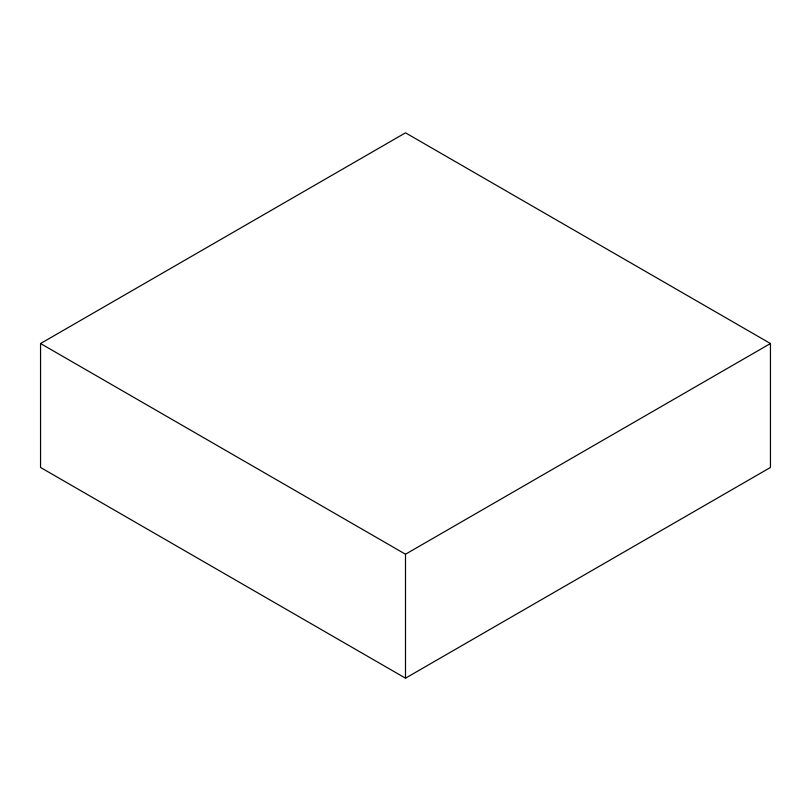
<?xml version="1.0" encoding="UTF-8"?>
<svg xmlns="http://www.w3.org/2000/svg" width="811" height="811" viewBox="0 0 811 811"><rect width="100%" height="100%" fill="white"/><g stroke="black" fill="none" stroke-linecap="round" stroke-linejoin="round"><path stroke-width="1.22" d="M40.55 343.529L405.5 132.822L770.45 343.529L770.45 467.471L405.5 678.178L40.55 467.471L40.55 343.529L405.5 554.227L770.45 343.529M405.5 554.227L405.5 678.178"/></g></svg>
